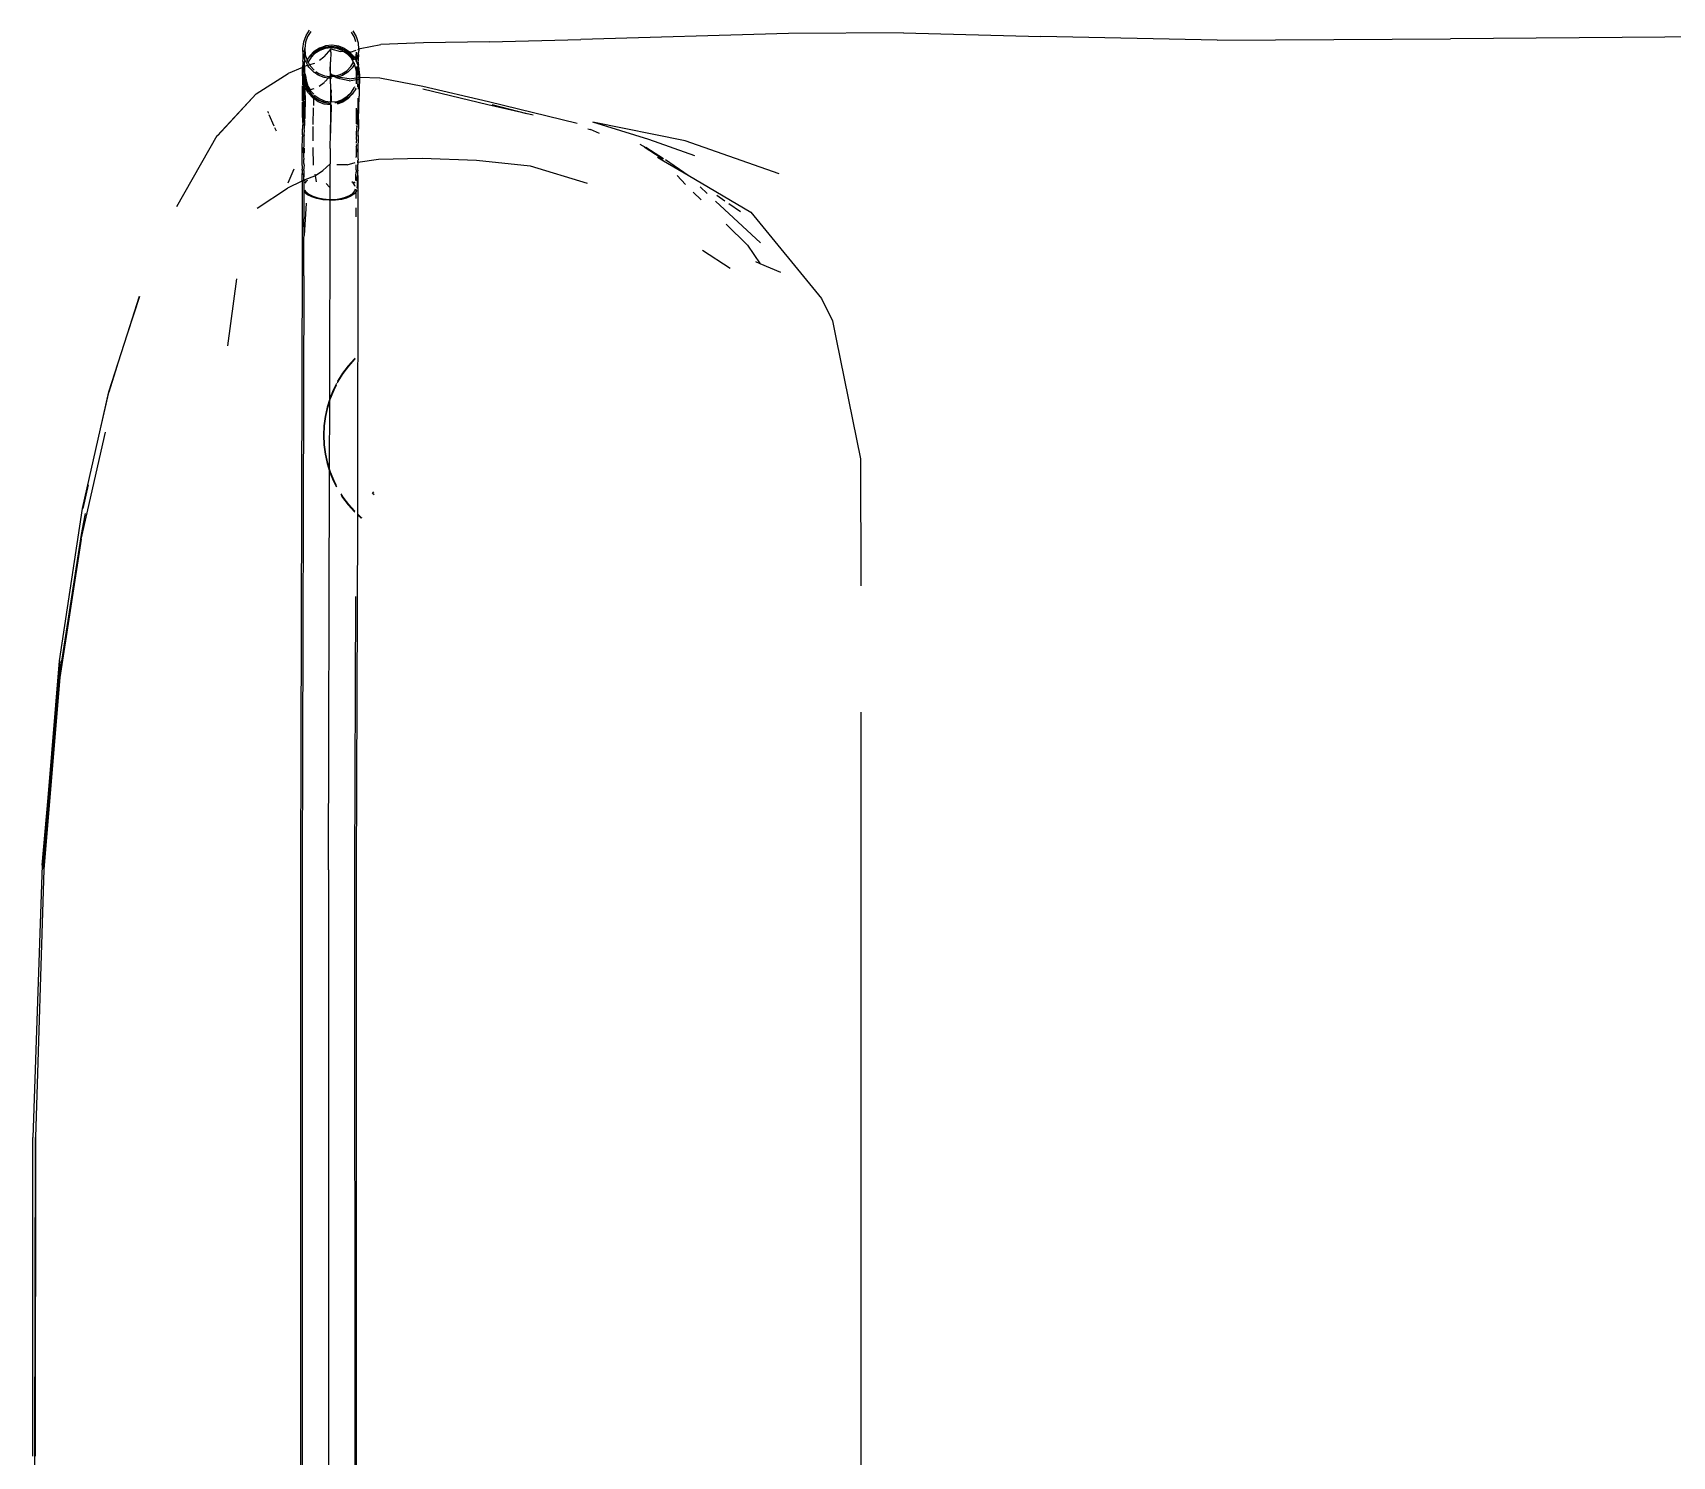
# Model space of a CAD drawing. Header units: millimetres. Extents: x -41292 to 298682, y -22072 to 33155.
# Drawn here: x 30530.7 to 30927.3, y -11442.6 to -11098.2 of the extents above; entities that cross this region are included whole.
import ezdxf

# ---------------------------------------------------------------- set-up
doc = ezdxf.new("R2010")
doc.units = ezdxf.units.MM

# ---------------------------------------------------------------- blocks, each defined once
blk = doc.blocks.new('rmfnasesx')
for p, q in [((58060.11, 4413.51), (58060.92, 4414.82)), ((58061.25, 4414.53), (58060.48, 4413.3)), ((58071.83, 4413.11), (58071.1, 4414.36)), ((58071.44, 4414.63), (58072.21, 4413.3)), ((58204.68, 4414.17), (58176.86, 4414.01)), ((58204.68, 4414.17), (58237.83, 4413.26)), ((58059.35, 4409.63), (58059.37, 4410.39)), ((58059.37, 4410.39), (58059.58, 4412.02)), ((58059.53, 4408.75), (58059.37, 4410.39)), ((58059.58, 4412.02), (58060.11, 4413.51)), ((58059.77, 4409.62), (58059.8, 4410.38)), ((58059.99, 4411.91), (58059.8, 4410.38)), ((58059.8, 4410.38), (58059.94, 4408.85)), ((58060.48, 4413.3), (58059.99, 4411.91)), ((58061.98, 4409.5), (58063.25, 4410.32)), ((58062.09, 4409.74), (58063.35, 4410.56)), ((58063.25, 4410.32), (58064.67, 4410.83)), ((58063.35, 4410.56), (58063.43, 4410.58)), ((58063.43, 4410.58), (58064.78, 4411.07)), ((58064.76, 4410.4), (58063.43, 4409.92)), ((58063.53, 4410.16), (58063.61, 4410.18)), ((58064.87, 4410.64), (58063.61, 4410.18)), ((58066.11, 4410.27), (58064.43, 4408.35)), ((58064.67, 4410.83), (58066.22, 4410.99)), ((58066.21, 4410.55), (58064.76, 4410.4)), ((58064.78, 4411.07), (58064.81, 4411.08)), ((58064.81, 4411.08), (58064.85, 4411.09)), ((58064.85, 4411.09), (58066.32, 4411.24)), ((58064.87, 4410.64), (58064.9, 4410.64)), ((58064.9, 4410.64), (58064.94, 4410.66)), ((58066.32, 4410.79), (58064.94, 4410.66)), ((58066.1, 4409.49), (58066.11, 4410.27)), ((58066.11, 4410.27), (58068.48, 4409.65)), ((58067.66, 4410.35), (58066.21, 4410.55)), ((58066.22, 4410.99), (58067.76, 4410.78)), ((58066.32, 4411.24), (58066.4, 4411.25)), ((58066.32, 4410.79), (58066.39, 4410.81)), ((58067.84, 4410.61), (58066.39, 4410.81)), ((58066.4, 4411.25), (58067.94, 4411.04)), ((58068.98, 4409.82), (58067.66, 4410.35)), ((58067.76, 4410.78), (58069.17, 4410.22)), ((58069.16, 4410.08), (58067.84, 4410.61)), ((58067.94, 4411.04), (58069.35, 4410.48)), ((58069.17, 4410.22), (58070.11, 4409.56)), ((58069.35, 4410.48), (58070.59, 4409.62)), ((58072.17, 4412.04), (58071.83, 4413.11)), ((58072.21, 4413.3), (58072.69, 4411.79)), ((58072.65, 4410.17), (58072.84, 4410.24)), ((58072.69, 4411.79), (58072.84, 4410.24)), ((58072.84, 4410.24), (58073.21, 4410.37)), ((58072.84, 4410.24), (58072.85, 4410.15)), ((58073.21, 4410.37), (58078.21, 4411.39)), ((58088.5, 4411.77), (58078.21, 4411.39)), ((58104.49, 4412), (58088.5, 4411.77)), ((58104.49, 4412), (58126.58, 4412.57)), ((58176.86, 4414.01), (58126.58, 4412.57)), ((58280.53, 4412.4), (58237.83, 4413.26)), ((58280.53, 4412.4), (58336.99, 4412.7)), ((58405.13, 4413.24), (58336.99, 4412.7)), ((58059.26, 4405.81), (58059.31, 4406.24)), ((58059.33, 4407.83), (58059.29, 4407.35)), ((58059.29, 4407.35), (58059.32, 4407.27)), ((58059.31, 4406.24), (58059.3, 4405.83)), ((58059.32, 4407.27), (58059.31, 4406.24)), ((58059.34, 4408.65), (58059.33, 4408.28)), ((58059.33, 4408.28), (58059.33, 4407.83)), ((58059.35, 4408.94), (58059.34, 4408.65)), ((58059.35, 4409.63), (58059.35, 4409.19)), ((58059.35, 4409.19), (58059.35, 4408.94)), ((58059.73, 4408.12), (58059.53, 4408.75)), ((58059.75, 4407.83), (58059.71, 4407.34)), ((58059.71, 4407.34), (58059.74, 4407.27)), ((58059.76, 4408.28), (58059.73, 4408.12)), ((58059.75, 4408.05), (58059.73, 4408.12)), ((58059.73, 4406.01), (58059.74, 4407.27)), ((58060.01, 4407.25), (58059.75, 4408.05)), ((58059.75, 4408.05), (58059.75, 4407.83)), ((58059.77, 4409.18), (58059.76, 4408.64)), ((58059.76, 4408.64), (58059.76, 4408.28)), ((58059.77, 4409.62), (58059.77, 4409.18)), ((58059.94, 4408.85), (58060.35, 4407.57)), ((58060.11, 4407.1), (58060.01, 4407.25)), ((58060.11, 4407.1), (58060.14, 4407.17)), ((58060.56, 4406.3), (58060.11, 4407.1)), ((58060.56, 4406.3), (58060.13, 4406.18)), ((58060.14, 4407.17), (58060.21, 4407.34)), ((58060.21, 4407.34), (58060.37, 4407.52)), ((58060.35, 4407.57), (58060.92, 4408.41)), ((58060.35, 4407.57), (58060.37, 4407.52)), ((58060.37, 4407.52), (58060.39, 4407.44)), ((58060.39, 4407.44), (58060.59, 4407.14)), ((58060.48, 4406.9), (58060.51, 4406.97)), ((58060.51, 4406.97), (58060.59, 4407.14)), ((58060.98, 4406.42), (58060.56, 4406.3)), ((58060.79, 4405.91), (58060.56, 4406.3)), ((58061.25, 4408.13), (58060.59, 4407.14)), ((58060.59, 4407.14), (58060.6, 4407.08)), ((58060.6, 4407.08), (58060.98, 4406.42)), ((58060.92, 4408.41), (58061.98, 4409.5)), ((58060.92, 4408.41), (58061.03, 4408.65)), ((58062.15, 4406.75), (58060.98, 4406.42)), ((58060.98, 4406.42), (58061.12, 4406.18)), ((58061.03, 4408.65), (58062.09, 4409.74)), ((58062.24, 4409.15), (58061.25, 4408.13)), ((58061.35, 4408.37), (58061.25, 4408.13)), ((58062.34, 4409.39), (58061.35, 4408.37)), ((58063.43, 4409.92), (58062.24, 4409.15)), ((58063.53, 4410.16), (58062.34, 4409.39)), ((58063.4, 4407.54), (58064.43, 4408.35)), ((58065.98, 4404.91), (58066.06, 4407.16)), ((58066.1, 4409.49), (58066.02, 4407.23)), ((58066.02, 4407.23), (58066.06, 4407.16)), ((58066.02, 4404.03), (58066.06, 4407.16)), ((58069.29, 4409.61), (58068.48, 4409.65)), ((58069.29, 4409.61), (58068.98, 4409.82)), ((58069.88, 4409.58), (58069.16, 4410.08)), ((58070.11, 4409.05), (58069.29, 4409.61)), ((58069.88, 4409.58), (58069.29, 4409.61)), ((58070.32, 4409.27), (58069.88, 4409.58)), ((58070.11, 4409.56), (58069.88, 4409.58)), ((58070.11, 4409.56), (58070.38, 4409.39)), ((58070.66, 4409.53), (58070.11, 4409.56)), ((58070.11, 4409.05), (58070.14, 4409.01)), ((58071.01, 4408.12), (58070.14, 4409.01)), ((58071.28, 4408.22), (58070.32, 4409.27)), ((58070.38, 4409.39), (58070.41, 4409.36)), ((58070.41, 4409.36), (58071.34, 4408.39)), ((58070.59, 4409.62), (58070.66, 4409.53)), ((58070.66, 4409.53), (58071.61, 4408.5)), ((58070.85, 4409.52), (58070.66, 4409.53)), ((58070.85, 4409.52), (58072.2, 4410.01)), ((58070.97, 4406.01), (58071.62, 4407.05)), ((58071.01, 4408.12), (58071.08, 4408)), ((58071.08, 4408), (58071.1, 4407.96)), ((58071.62, 4407.05), (58071.1, 4407.96)), ((58071.64, 4407.6), (58071.28, 4408.22)), ((58071.83, 4406.58), (58071.3, 4405.73)), ((58071.34, 4408.39), (58071.41, 4408.27)), ((58071.41, 4408.27), (58071.44, 4408.24)), ((58071.44, 4408.24), (58071.64, 4407.87)), ((58071.61, 4408.5), (58071.97, 4407.88)), ((58071.62, 4407.05), (58071.65, 4407.1)), ((58071.74, 4406.86), (58071.62, 4407.05)), ((58071.74, 4406.86), (58071.8, 4406.74)), ((58071.83, 4406.58), (58071.8, 4406.74)), ((58071.89, 4406.68), (58071.83, 4406.58)), ((58072.19, 4405.45), (58071.83, 4406.58)), ((58071.89, 4407.66), (58071.97, 4407.88)), ((58071.97, 4407.88), (58072.24, 4408.63)), ((58071.97, 4407.88), (58072.25, 4407.41)), ((58072.25, 4407.41), (58072.17, 4407.19)), ((58072.24, 4408.63), (58072.35, 4409.54)), ((58072.35, 4407.71), (58072.25, 4407.41)), ((58072.25, 4407.41), (58072.34, 4407.24)), ((58072.37, 4407.05), (58072.33, 4406.9)), ((58072.37, 4406.84), (58072.33, 4406.9)), ((58072.34, 4407.24), (58072.38, 4407.61)), ((58072.34, 4407.24), (58072.37, 4407.18)), ((58072.37, 4407.18), (58072.34, 4407.12)), ((58072.34, 4407.12), (58072.37, 4407.05)), ((58072.35, 4407.71), (58072.38, 4407.79)), ((58072.38, 4407.61), (58072.35, 4407.71)), ((58072.37, 4407.18), (58072.39, 4407.16)), ((58072.64, 4408.53), (58072.38, 4407.79)), ((58072.38, 4407.79), (58072.39, 4408.06)), ((58072.39, 4408.42), (58072.4, 4408.72)), ((58072.39, 4408.06), (58072.39, 4408.42)), ((58072.39, 4407.16), (58072.74, 4406.08)), ((58072.4, 4409.37), (58072.41, 4409.34)), ((58072.4, 4408.96), (58072.41, 4409.34)), ((58072.4, 4408.72), (58072.4, 4408.96)), ((58072.85, 4410.15), (58072.64, 4408.53)), ((58072.79, 4406.55), (58072.74, 4406.08)), ((58072.76, 4407.12), (58072.8, 4407.6)), ((58072.79, 4407.04), (58072.76, 4407.12)), ((58072.78, 4406.01), (58072.79, 4406.55)), ((58072.79, 4406.55), (58072.79, 4407.04)), ((58072.8, 4407.6), (58072.81, 4408.05)), ((58072.82, 4408.96), (58072.81, 4408.41)), ((58072.81, 4408.05), (58072.81, 4408.41)), ((58072.85, 4410.15), (58072.82, 4409.39)), ((58072.82, 4408.96), (58072.82, 4409.39)), ((58048.08, 4399.38), (58055.8, 4404.35)), ((58059.26, 4405.81), (58055.8, 4404.35)), ((58059.24, 4405.03), (58059.26, 4405.81)), ((58059.28, 4404.14), (58059.24, 4405.03)), ((58059.3, 4405.83), (58059.26, 4405.81)), ((58059.3, 4404.93), (58059.28, 4404.14)), ((58059.29, 4404.09), (58059.28, 4404.14)), ((58059.29, 4404.09), (58059.28, 4401.9)), ((58059.44, 4402.5), (58059.29, 4404.09)), ((58059.68, 4405.99), (58059.3, 4405.83)), ((58059.3, 4405.83), (58059.3, 4405.64)), ((58059.3, 4405.64), (58059.3, 4404.93)), ((58059.55, 4402.14), (58059.44, 4402.5)), ((58059.59, 4403.83), (58059.55, 4404.24)), ((58059.55, 4402.14), (58059.58, 4402.87)), ((58059.58, 4402.87), (58059.59, 4403.83)), ((58059.7, 4403.09), (58059.59, 4403.83)), ((58059.66, 4405.02), (58059.68, 4405.99)), ((58059.7, 4404.13), (58059.66, 4405.02)), ((58059.68, 4405.99), (58059.73, 4406.01)), ((58059.72, 4404.92), (58059.7, 4404.13)), ((58059.7, 4404.13), (58059.71, 4404.09)), ((58059.71, 4404.09), (58059.7, 4403.09)), ((58059.7, 4402.67), (58059.7, 4403.09)), ((58059.71, 4402.61), (58059.7, 4402.67)), ((58059.71, 4404.09), (58059.85, 4402.6)), ((58059.71, 4402.61), (58059.74, 4402.2)), ((58059.97, 4401.81), (58059.71, 4402.61)), ((58059.73, 4406.01), (58059.72, 4405.63)), ((58059.72, 4405.63), (58059.72, 4404.92)), ((58060.13, 4406.18), (58059.73, 4406.01)), ((58059.85, 4402.6), (58059.98, 4402.2)), ((58060.01, 4403.83), (58059.98, 4404.24)), ((58059.98, 4402.2), (58060, 4402.87)), ((58060, 4402.87), (58060.01, 4403.83)), ((58060.01, 4403.83), (58060.12, 4402.7)), ((58060.12, 4402.7), (58060.57, 4401.29)), ((58060.12, 4402.7), (58060.15, 4402.3)), ((58061.81, 4404.79), (58060.79, 4405.91)), ((58061.12, 4406.18), (58062.08, 4405.13)), ((58062.07, 4404.61), (58061.81, 4404.79)), ((58063.05, 4403.92), (58062.12, 4404.58)), ((58062.51, 4404.83), (58063.24, 4404.32)), ((58064.46, 4403.36), (58063.05, 4403.92)), ((58063.24, 4404.32), (58064.56, 4403.8)), ((58065.47, 4403.22), (58064.46, 4403.36)), ((58064.56, 4402.25), (58064.53, 4402.23)), ((58064.56, 4403.8), (58065.87, 4403.61)), ((58064.56, 4402.25), (58064.69, 4402.39)), ((58064.79, 4402.5), (58064.69, 4402.39)), ((58065.47, 4403.22), (58064.79, 4402.5)), ((58065.7, 4403.45), (58065.47, 4403.22)), ((58066, 4403.15), (58065.47, 4403.22)), ((58065.74, 4403.52), (58065.7, 4403.45)), ((58065.87, 4403.61), (58065.74, 4403.52)), ((58066.03, 4403.9), (58065.84, 4403.68)), ((58066.03, 4403.79), (58065.87, 4403.61)), ((58065.87, 4403.61), (58066.01, 4403.59)), ((58065.98, 4404.91), (58066.02, 4404.03)), ((58066, 4403.15), (58066.01, 4403.59)), ((58066.25, 4403.18), (58066, 4403.15)), ((58066.01, 4401.8), (58066, 4403.15)), ((58066.01, 4403.59), (58066.03, 4403.79)), ((58066.01, 4403.59), (58066.32, 4403.63)), ((58066.02, 4404.03), (58066.07, 4403.94)), ((58066.03, 4403.9), (58066.07, 4403.94)), ((58066.09, 4403.9), (58066.03, 4403.9)), ((58066.03, 4403.79), (58066.03, 4403.9)), ((58066.11, 4403.87), (58066.03, 4403.79)), ((58066.09, 4403.9), (58066.07, 4403.94)), ((58066.14, 4403.94), (58066.09, 4403.9)), ((58066.09, 4403.9), (58066.11, 4403.87)), ((58066.14, 4403.94), (58066.11, 4403.87)), ((58066.32, 4403.79), (58066.11, 4403.87)), ((58066.14, 4403.94), (58066.22, 4404.11)), ((58066.29, 4404.13), (58066.22, 4404.11)), ((58066.29, 4404.13), (58066.32, 4403.79)), ((58066.29, 4404.13), (58067.39, 4403.74)), ((58066.65, 4403.66), (58066.32, 4403.79)), ((58066.32, 4403.79), (58066.32, 4403.72)), ((58066.32, 4403.63), (58066.32, 4403.72)), ((58066.32, 4403.63), (58066.65, 4403.66)), ((58066.32, 4403.43), (58066.32, 4403.63)), ((58066.65, 4403.66), (58067.39, 4403.74)), ((58067.55, 4403.31), (58066.65, 4403.66)), ((58067.55, 4403.31), (58067.33, 4403.29)), ((58067.46, 4403.75), (58067.39, 4403.74)), ((58067.46, 4403.75), (58068.79, 4404.22)), ((58068.06, 4403.5), (58067.46, 4403.75)), ((58068.06, 4403.5), (58067.55, 4403.31)), ((58067.72, 4403.23), (58067.55, 4403.31)), ((58068.27, 4403.01), (58067.8, 4403.2)), ((58068.97, 4403.82), (58068.06, 4403.5)), ((58068.37, 4403.39), (58068.06, 4403.5)), ((58070.51, 4402.57), (58068.27, 4403.01)), ((58070.55, 4403.02), (58068.37, 4403.39)), ((58068.79, 4404.22), (58069.98, 4404.99)), ((58070.24, 4404.64), (58068.97, 4403.82)), ((58069.98, 4404.99), (58070.97, 4406.01)), ((58071.3, 4405.73), (58070.24, 4404.64)), ((58070.51, 4402.57), (58072.34, 4402.88)), ((58070.55, 4403.02), (58072.34, 4403.33)), ((58072.29, 4404.8), (58072.19, 4405.45)), ((58072.31, 4405.95), (58072.29, 4404.8)), ((58072.29, 4404.8), (58072.34, 4403.92)), ((58072.33, 4401.86), (58072.34, 4402.88)), ((58072.34, 4403.92), (58072.35, 4404.71)), ((58072.34, 4403.87), (58072.34, 4403.92)), ((58072.34, 4403.33), (58072.34, 4403.87)), ((58072.34, 4403.33), (58072.64, 4403.38)), ((58072.34, 4402.88), (58072.34, 4403.33)), ((58072.34, 4402.88), (58072.63, 4402.91)), ((58072.35, 4405.41), (58072.36, 4405.88)), ((58072.35, 4404.71), (58072.35, 4405.41)), ((58072.46, 4405.56), (58072.36, 4405.88)), ((58072.42, 4406.13), (58072.6, 4405.55)), ((58072.46, 4405.56), (58072.49, 4405.15)), ((58072.61, 4404.02), (58072.49, 4405.15)), ((58072.63, 4402.65), (58072.58, 4401.08)), ((58072.6, 4405.55), (58072.71, 4404.8)), ((58072.61, 4404.02), (58072.64, 4403.62)), ((58072.64, 4403.38), (58072.63, 4402.91)), ((58072.63, 4402.91), (58072.76, 4402.93)), ((58072.63, 4402.91), (58072.63, 4402.65)), ((58072.64, 4403.62), (58072.64, 4403.38)), ((58072.64, 4403.38), (58072.76, 4403.4)), ((58072.74, 4406.08), (58072.71, 4404.8)), ((58072.71, 4404.8), (58072.76, 4403.91)), ((58072.74, 4406.08), (58072.78, 4406.01)), ((58072.75, 4401.69), (58072.76, 4402.87)), ((58072.76, 4403.91), (58072.77, 4404.7)), ((58072.76, 4403.86), (58072.76, 4403.91)), ((58072.76, 4403.4), (58072.76, 4403.86)), ((58072.76, 4403.4), (58072.9, 4403.42)), ((58072.76, 4402.93), (58072.76, 4403.4)), ((58072.76, 4402.93), (58072.89, 4402.95)), ((58072.76, 4402.87), (58072.76, 4402.93)), ((58072.77, 4404.7), (58072.78, 4405.94)), ((58072.78, 4405.94), (58072.78, 4406.01)), ((58072.78, 4405.94), (58072.87, 4405.65)), ((58072.87, 4405.65), (58072.91, 4405.24)), ((58072.9, 4403.42), (58073.06, 4403.42)), ((58072.91, 4405.24), (58073.03, 4404.02)), ((58073.05, 4402.65), (58073, 4401)), ((58073.03, 4404.02), (58073.06, 4403.61)), ((58073.06, 4403.42), (58073.05, 4402.65)), ((58073.06, 4403.61), (58073.06, 4403.42)), ((58073.06, 4403.42), (58078, 4403.28)), ((58078, 4402.72), (58077.93, 4402.74)), ((58078, 4403.28), (58088.39, 4401.29)), ((58048.08, 4399.38), (58038.6, 4389.27)), ((58038.69, 4389.27), (58048.08, 4399.38)), ((58059.27, 4397.7), (58059.28, 4401.39)), ((58059.28, 4401.9), (58059.28, 4401.58)), ((58059.36, 4393.43), (58059.46, 4399.04)), ((58059.46, 4399.04), (58059.53, 4401.23)), ((58059.53, 4401.23), (58059.55, 4402.14)), ((58059.7, 4401.69), (58059.55, 4402.14)), ((58059.69, 4397.91), (58059.7, 4400.88)), ((58059.74, 4402.2), (58059.7, 4401.9)), ((58059.7, 4401.9), (58059.7, 4401.69)), ((58059.7, 4401.69), (58059.7, 4400.88)), ((58059.92, 4401), (58059.7, 4401.69)), ((58059.89, 4399.04), (58059.78, 4393.43)), ((58059.89, 4399.04), (58059.94, 4400.96)), ((58059.92, 4401), (58059.95, 4401.22)), ((58059.94, 4400.96), (58059.92, 4401)), ((58059.94, 4400.96), (58059.99, 4400.87)), ((58059.95, 4401.22), (58059.97, 4401.81)), ((58059.97, 4401.81), (58059.98, 4402.2)), ((58060.19, 4401.1), (58059.97, 4401.81)), ((58059.98, 4402.2), (58060.3, 4401.19)), ((58060.39, 4400.18), (58059.99, 4400.87)), ((58060.69, 4400.24), (58060.19, 4401.1)), ((58060.42, 4400.16), (58060.27, 4400.14)), ((58060.3, 4401.19), (58060.37, 4401.06)), ((58060.37, 4401.06), (58060.82, 4400.28)), ((58060.42, 4400.16), (58060.39, 4400.18)), ((58060.69, 4400.24), (58060.42, 4400.16)), ((58060.7, 4399.66), (58060.42, 4400.16)), ((58060.57, 4401.29), (58061.11, 4400.37)), ((58060.82, 4400.28), (58060.69, 4400.24)), ((58060.97, 4399.76), (58060.69, 4400.24)), ((58060.7, 4399.66), (58060.76, 4399.54)), ((58060.76, 4399.54), (58060.79, 4399.51)), ((58061.79, 4398.42), (58060.79, 4399.51)), ((58061.11, 4400.37), (58060.82, 4400.28)), ((58060.82, 4400.28), (58061.03, 4399.94)), ((58062, 4398.64), (58060.97, 4399.76)), ((58061.03, 4399.94), (58061.1, 4399.81)), ((58061.1, 4399.81), (58061.12, 4399.78)), ((58062, 4400.64), (58061.11, 4400.37)), ((58061.11, 4400.37), (58061.3, 4400.04)), ((58061.12, 4399.78), (58062.01, 4398.81)), ((58061.3, 4400.04), (58061.97, 4399.31)), ((58061.79, 4398.42), (58061.82, 4398.38)), ((58061.99, 4398.26), (58061.82, 4398.38)), ((58061.99, 4398.26), (58062, 4398.64)), ((58062, 4398.64), (58062.01, 4398.81)), ((58063.23, 4397.78), (58062, 4398.64)), ((58062.01, 4398.81), (58062.01, 4398.94)), ((58062.01, 4398.81), (58062.06, 4398.76)), ((58062.06, 4398.76), (58062.09, 4398.73)), ((58062.09, 4398.73), (58063.25, 4397.92)), ((58062.19, 4399.06), (58062.26, 4398.99)), ((58062.26, 4398.99), (58063.43, 4398.18)), ((58063.26, 4401.29), (58064.47, 4402.17)), ((58064.53, 4402.23), (58064.47, 4402.17)), ((58066.01, 4401.8), (58066, 4397.48)), ((58066.2, 4398.93), (58066.19, 4397.45)), ((58066.2, 4398.93), (58066.24, 4400.39)), ((58068.8, 4397.83), (58069.98, 4398.59)), ((58068.98, 4398.09), (58070.09, 4398.84)), ((58070.34, 4398.49), (58069.16, 4397.68)), ((58069.98, 4398.59), (58070.98, 4399.61)), ((58070.09, 4398.84), (58071.08, 4399.86)), ((58071.3, 4399.33), (58070.24, 4398.24)), ((58071.4, 4399.57), (58070.34, 4398.49)), ((58070.98, 4399.61), (58071.08, 4399.86)), ((58071.08, 4399.86), (58071.74, 4400.84)), ((58071.4, 4399.57), (58071.3, 4399.33)), ((58072.12, 4400.64), (58071.4, 4399.57)), ((58071.84, 4401.08), (58071.74, 4400.84)), ((58072.12, 4400.64), (58072.15, 4400.7)), ((58072.15, 4400.7), (58072.22, 4400.88)), ((58072.74, 4393.52), (58072.74, 4398.35)), ((58072.75, 4401.69), (58072.75, 4400.56)), ((58072.83, 4393.21), (58072.94, 4398.82)), ((58073, 4401), (58072.94, 4398.82)), ((58088.39, 4401.29), (58104.24, 4397.58)), ((58104.12, 4396.79), (58088.39, 4400.53)), ((58051.09, 4394.66), (58050.89, 4395.13)), ((58052.42, 4391.61), (58051.22, 4394.37)), ((58059.26, 4393.71), (58059.27, 4397.37)), ((58059.68, 4392.51), (58059.69, 4397.66)), ((58061.86, 4392.01), (58061.94, 4396.02)), ((58061.96, 4396.63), (58061.99, 4398.26)), ((58063.06, 4397.52), (58061.99, 4398.26)), ((58064.47, 4396.96), (58063.06, 4397.52)), ((58064.64, 4397.22), (58063.23, 4397.78)), ((58063.25, 4397.92), (58064.57, 4397.39)), ((58063.43, 4398.18), (58064.75, 4397.65)), ((58066.01, 4396.75), (58064.47, 4396.96)), ((58064.57, 4397.39), (58066.01, 4397.19)), ((58066, 4397.03), (58064.64, 4397.22)), ((58064.75, 4397.65), (58066, 4397.48)), ((58066.01, 4396.75), (58065.99, 4391.94)), ((58066, 4397.48), (58066.12, 4397.44)), ((58066, 4397.48), (58066.01, 4397.19)), ((58066.01, 4397.19), (58066, 4397.03)), ((58066.11, 4397.02), (58066, 4397.03)), ((58066, 4397.03), (58066.01, 4396.75)), ((58066.01, 4397.19), (58066.11, 4397.2)), ((58066.12, 4396.76), (58066.01, 4396.75)), ((58066.16, 4396.76), (58066.09, 4393.32)), ((58066.12, 4397.44), (58066.19, 4397.45)), ((58066.19, 4397.45), (58066.17, 4397.43)), ((58066.19, 4397.45), (58067.57, 4397.59)), ((58067.07, 4397.3), (58067.46, 4397.34)), ((58067.46, 4397.34), (58068.8, 4397.83)), ((58067.57, 4397.59), (58067.6, 4397.6)), ((58067.6, 4397.6), (58067.64, 4397.6)), ((58067.64, 4397.6), (58068.9, 4398.07)), ((58068.98, 4397.42), (58067.65, 4396.95)), ((58067.73, 4397.17), (58067.66, 4397.16)), ((58069.08, 4397.66), (58067.73, 4397.17)), ((58068.9, 4398.07), (58068.98, 4398.09)), ((58070.24, 4398.24), (58068.98, 4397.42)), ((58069.08, 4397.66), (58069.16, 4397.68)), ((58072.31, 4392.16), (58072.32, 4395.93)), ((58072.45, 4395.52), (58072.41, 4393.21)), ((58115.03, 4394.25), (58104.12, 4396.79)), ((58104.24, 4397.58), (58125.7, 4392.29)), ((58105.05, 4396.83), (58113.47, 4394.69)), ((58052.96, 4390.36), (58052.6, 4391.19)), ((58059.25, 4390.81), (58059.3, 4391.21)), ((58059.28, 4390.62), (58059.25, 4390.81)), ((58059.25, 4389.59), (58059.28, 4390.62)), ((58059.26, 4393.71), (58059.26, 4392.52)), ((58059.26, 4391.93), (58059.31, 4391.74)), ((58059.3, 4391.21), (58059.31, 4391.74)), ((58059.35, 4393.08), (58059.31, 4391.74)), ((58059.35, 4393.08), (58059.36, 4393.43)), ((58059.67, 4390.81), (58059.72, 4391.2)), ((58059.7, 4390.62), (58059.67, 4390.81)), ((58059.68, 4392.14), (58059.68, 4392.02)), ((58059.68, 4392.02), (58059.73, 4391.74)), ((58059.68, 4389.58), (58059.7, 4390.62)), ((58059.72, 4391.2), (58059.73, 4391.74)), ((58059.77, 4393.08), (58059.73, 4391.74)), ((58059.77, 4393.08), (58059.78, 4393.43)), ((58061.82, 4390.27), (58061.84, 4391.52)), ((58066, 4389.88), (58065.99, 4391.94)), ((58066.06, 4392.25), (58066, 4389.88)), ((58066.09, 4393.32), (58066.07, 4392.56)), ((58072.35, 4390.98), (58072.3, 4390.63)), ((58072.3, 4390.63), (58072.33, 4390.4)), ((58072.36, 4391.52), (58072.31, 4391.7)), ((58072.31, 4389.36), (58072.33, 4390.4)), ((58072.36, 4391.52), (58072.35, 4390.98)), ((58072.4, 4392.86), (58072.37, 4391.97)), ((58072.41, 4393.21), (58072.4, 4392.86)), ((58072.73, 4391.84), (58072.74, 4393.52)), ((58072.78, 4391.51), (58072.73, 4391.84)), ((58072.77, 4390.97), (58072.73, 4390.63)), ((58072.73, 4390.63), (58072.75, 4390.39)), ((58072.73, 4389.35), (58072.75, 4390.39)), ((58072.78, 4391.51), (58072.77, 4390.97)), ((58072.82, 4392.86), (58072.78, 4391.51)), ((58072.83, 4393.21), (58072.82, 4392.86)), ((58128.26, 4390.94), (58128.93, 4390.77)), ((58131.07, 4389.8), (58128.93, 4390.77)), ((58143.07, 4388.36), (58129.53, 4392.53)), ((58151.82, 4388.02), (58129.53, 4392.53)), ((58038.56, 4389.27), (58028.81, 4372.05)), ((58038.56, 4389.27), (58038.6, 4389.27)), ((58059.19, 4386.32), (58059.2, 4386.88)), ((58059.2, 4386.88), (58059.22, 4388.03)), ((58059.22, 4388.03), (58059.23, 4388.59)), ((58059.23, 4388.59), (58059.24, 4389.11)), ((58059.24, 4386.44), (58059.23, 4385.19)), ((58059.25, 4389.5), (58059.24, 4389.11)), ((58059.25, 4389.5), (58059.25, 4389.59)), ((58059.61, 4386.31), (58059.62, 4386.87)), ((58059.62, 4386.87), (58059.63, 4387.45)), ((58059.63, 4387.45), (58059.64, 4388.03)), ((58059.64, 4388.03), (58059.66, 4389.1)), ((58059.66, 4389.1), (58059.67, 4389.3)), ((58059.67, 4389.49), (58059.68, 4389.58)), ((58059.67, 4389.49), (58059.67, 4389.3)), ((58061.85, 4388.03), (58061.82, 4390.27)), ((58061.93, 4382.16), (58061.87, 4386.46)), ((58065.92, 4386.21), (58066, 4389.88)), ((58072.25, 4386.67), (58072.24, 4386.11)), ((58072.29, 4387.08), (58072.25, 4386.67)), ((58072.29, 4386.49), (58072.25, 4386.67)), ((58072.27, 4387.81), (58072.26, 4387.55)), ((58072.29, 4387.46), (58072.26, 4387.55)), ((58072.26, 4387.19), (58072.29, 4387.08)), ((58072.3, 4387.94), (58072.27, 4387.81)), ((58072.28, 4388.36), (58072.3, 4389.07)), ((58072.28, 4388.36), (58072.3, 4387.94)), ((58072.28, 4384.99), (58072.29, 4386.49)), ((58072.31, 4389.36), (58072.3, 4389.32)), ((58072.3, 4389.32), (58072.3, 4389.07)), ((58072.67, 4386.66), (58072.66, 4386.1)), ((58072.68, 4387.23), (58072.67, 4386.66)), ((58072.72, 4387.77), (58072.68, 4387.23)), ((58072.72, 4387.93), (58072.69, 4387.8)), ((58072.69, 4387.8), (58072.72, 4387.77)), ((58072.72, 4388.88), (58072.7, 4388.35)), ((58072.7, 4388.35), (58072.72, 4387.93)), ((58072.73, 4389.35), (58072.72, 4389.32)), ((58072.72, 4389.32), (58072.72, 4389.09)), ((58072.72, 4389.09), (58072.72, 4388.88)), ((58140.84, 4387.23), (58142.28, 4386.41)), ((58146.06, 4383.84), (58141.92, 4386.53)), ((58146.62, 4383.68), (58142.28, 4386.41)), ((58154.19, 4384.42), (58143.07, 4388.36)), ((58174.59, 4380.06), (58151.82, 4388.02)), ((58059.18, 4385.48), (58059.19, 4386.32)), ((58059.18, 4385.11), (58059.18, 4385.48)), ((58059.23, 4385.19), (58059.18, 4385.11)), ((58059.18, 4384.69), (58059.18, 4385.11)), ((58059.18, 4384.17), (58059.18, 4384.69)), ((58059.21, 4383.7), (58059.18, 4384.17)), ((58059.18, 4383.49), (58059.21, 4383.7)), ((58059.2, 4382.7), (58059.18, 4383.49)), ((58059.18, 4382.58), (58059.2, 4382.7)), ((58059.19, 4382.08), (58059.18, 4382.58)), ((58059.6, 4385.85), (58059.61, 4386.31)), ((58059.6, 4385.47), (58059.6, 4385.85)), ((58059.6, 4385.1), (58059.6, 4385.47)), ((58059.65, 4385.18), (58059.6, 4385.1)), ((58059.6, 4384.17), (58059.6, 4385.1)), ((58059.64, 4383.69), (58059.6, 4384.17)), ((58059.6, 4383.48), (58059.64, 4383.69)), ((58059.6, 4382.57), (58059.6, 4383.48)), ((58059.6, 4382.57), (58059.62, 4382.51)), ((58059.62, 4382.22), (58059.62, 4382.51)), ((58059.66, 4386.28), (58059.65, 4385.18)), ((58065.91, 4382.5), (58064.14, 4380.9)), ((58065.92, 4386.21), (58065.91, 4382.5)), ((58066.01, 4382.49), (58065.91, 4382.5)), ((58065.93, 4382.1), (58065.91, 4382.5)), ((58070.03, 4382.23), (58072.01, 4382.77)), ((58072.24, 4386.11), (58072.23, 4385.66)), ((58072.23, 4385.66), (58072.23, 4385.28)), ((58072.23, 4385.28), (58072.23, 4384.91)), ((58072.23, 4384.91), (58072.28, 4384.99)), ((58072.23, 4384.91), (58072.23, 4384.5)), ((58072.23, 4384.5), (58072.23, 4384.14)), ((58072.27, 4384.05), (58072.23, 4384.14)), ((58072.49, 4382.9), (58072.65, 4382.92)), ((58072.65, 4385.27), (58072.66, 4386.1)), ((58072.65, 4385.27), (58072.65, 4384.91)), ((58072.65, 4384.91), (58072.7, 4384.99)), ((58072.65, 4384.91), (58072.65, 4384.5)), ((58072.65, 4384.5), (58072.65, 4383.99)), ((58072.65, 4383.99), (58072.69, 4383.48)), ((58072.69, 4383.48), (58072.65, 4383.32)), ((58072.65, 4383.32), (58072.65, 4382.92)), ((58072.68, 4382.92), (58072.65, 4383.32)), ((58072.65, 4382.92), (58072.65, 4382.43)), ((58072.65, 4382.92), (58072.68, 4382.92)), ((58072.65, 4382.43), (58072.67, 4382.32)), ((58072.68, 4382.92), (58077.66, 4383.62)), ((58072.7, 4384.99), (58072.71, 4386.25)), ((58077.66, 4383.62), (58088.22, 4383.83)), ((58088.22, 4383.83), (58101.36, 4383.35)), ((58101.36, 4383.35), (58114.37, 4381.97)), ((58145.16, 4384.08), (58146.62, 4383.23)), ((58146.62, 4383.23), (58146.06, 4383.84)), ((58146.62, 4383.23), (58152.54, 4379.75)), ((58147.08, 4383.56), (58152.54, 4379.75)), ((58057.12, 4381.2), (58055.68, 4377.83)), ((58059.12, 4379.36), (58059.08, 4378.28)), ((58059.14, 4380.12), (58059.12, 4379.36)), ((58059.17, 4380.85), (58059.14, 4380.12)), ((58059.18, 4379.17), (58059.14, 4380.12)), ((58059.18, 4380.93), (58059.17, 4380.85)), ((58059.19, 4382.08), (58059.18, 4381.56)), ((58059.18, 4381.56), (58059.18, 4381.21)), ((58059.18, 4380.93), (58059.18, 4381.21)), ((58059.18, 4378.32), (58059.18, 4379.17)), ((58059.51, 4378.49), (58059.18, 4378.32)), ((58059.57, 4380.11), (58059.51, 4378.49)), ((58059.6, 4378.53), (58059.51, 4378.49)), ((58059.59, 4380.84), (58059.57, 4380.11)), ((58059.6, 4379.16), (58059.57, 4380.11)), ((58059.59, 4380.84), (58059.6, 4380.93)), ((58059.61, 4381.54), (58059.6, 4381.22)), ((58059.6, 4380.93), (58059.6, 4381.22)), ((58059.6, 4378.53), (58059.6, 4379.16)), ((58059.79, 4378.62), (58059.6, 4378.53)), ((58059.6, 4378.53), (58059.6, 4369.21)), ((58059.62, 4382.22), (58059.61, 4381.54)), ((58059.78, 4378.4), (58059.94, 4378.5)), ((58062.17, 4379.52), (58059.79, 4378.62)), ((58060.43, 4378.48), (58060.14, 4378.28)), ((58062.17, 4379.52), (58062.36, 4379.66)), ((58062.36, 4379.66), (58062.29, 4380.01)), ((58062.36, 4379.66), (58064.14, 4380.9)), ((58062.65, 4378.15), (58062.36, 4379.66)), ((58065.91, 4373.86), (58065.93, 4382.1)), ((58067.9, 4382.21), (58067.55, 4382.26)), ((58070.03, 4382.23), (58067.9, 4382.21)), ((58072.15, 4378.45), (58072.17, 4378.9)), ((58072.17, 4378.9), (58072.19, 4379.68)), ((58072.19, 4379.68), (58072.21, 4380.46)), ((58072.19, 4379.68), (58072.23, 4379.06)), ((58072.23, 4380.81), (58072.21, 4380.46)), ((58072.23, 4382.28), (58072.25, 4382.24)), ((58072.23, 4381.23), (58072.25, 4381.97)), ((58072.23, 4381), (58072.23, 4381.23)), ((58072.23, 4381), (58072.23, 4380.81)), ((58072.23, 4379.06), (58072.23, 4378.34)), ((58072.25, 4381.97), (58072.25, 4382.24)), ((58072.53, 4377.34), (58072.61, 4379.66)), ((58072.61, 4379.66), (58072.64, 4380.45)), ((58072.61, 4379.66), (58072.65, 4379.06)), ((58072.64, 4380.45), (58072.65, 4380.81)), ((58072.65, 4380.99), (58072.66, 4381.22)), ((58072.65, 4380.99), (58072.65, 4380.81)), ((58072.65, 4379.06), (58072.65, 4371.23)), ((58072.66, 4381.22), (58072.67, 4381.96)), ((58072.67, 4381.96), (58072.67, 4382.32)), ((58114.37, 4381.97), (58128.09, 4377.82)), ((58151.9, 4377.47), (58149.9, 4379.65)), ((58152.54, 4379.75), (58167.72, 4370.83)), ((58048.25, 4371.75), (58055.61, 4376.57)), ((58059.08, 4378.28), (58055.61, 4376.57)), ((58059.18, 4378.32), (58059.08, 4378.28)), ((58059.18, 4378.32), (58059.17, 4360)), ((58060.48, 4375.02), (58059.75, 4375.58)), ((58059.76, 4376.14), (58060.07, 4375.7)), ((58060.14, 4378.28), (58059.78, 4377.84)), ((58060.07, 4375.7), (58060.81, 4375.13)), ((58061.51, 4374.49), (58060.48, 4375.02)), ((58060.81, 4375.13), (58061.77, 4374.64)), ((58062.75, 4374.08), (58061.51, 4374.49)), ((58061.77, 4374.64), (58062.94, 4374.25)), ((58065.78, 4376.8), (58064.94, 4377.75)), ((58069.67, 4374.38), (58070.66, 4374.8)), ((58070.98, 4374.66), (58069.93, 4374.21)), ((58070.66, 4374.8), (58071.42, 4375.32)), ((58071.79, 4375.22), (58070.98, 4374.66)), ((58071.48, 4377.9), (58071.22, 4378.11)), ((58071.42, 4375.32), (58071.91, 4375.92)), ((58071.94, 4377.27), (58071.48, 4377.9)), ((58071.71, 4378.09), (58071.86, 4377.98)), ((58072.23, 4375.76), (58071.79, 4375.22)), ((58071.86, 4377.98), (58072.01, 4377.77)), ((58071.91, 4375.92), (58072.05, 4376.45)), ((58072.01, 4376.96), (58071.94, 4377.27)), ((58072.23, 4376.24), (58072.23, 4375.76)), ((58072.32, 4375.86), (58072.23, 4375.76)), ((58072.23, 4374.07), (58072.23, 4375.76)), ((58072.37, 4376.07), (58072.32, 4375.86)), ((58072.49, 4376.65), (58072.53, 4377.34)), ((58072.49, 4376.65), (58072.51, 4376.58)), ((58072.51, 4376.58), (58072.49, 4376.52)), ((58153.79, 4375.62), (58155.66, 4373.8)), ((58155.44, 4376.91), (58157.18, 4375.29)), ((58159.49, 4374.91), (58161.46, 4373.53)), ((58060.13, 4372.93), (58059.62, 4365.13)), ((58064.16, 4373.8), (58062.75, 4374.08)), ((58062.94, 4374.25), (58064.26, 4373.99)), ((58065.7, 4373.66), (58064.16, 4373.8)), ((58064.26, 4373.99), (58065.71, 4373.86)), ((58065.91, 4373.67), (58065.7, 4373.66)), ((58065.71, 4373.86), (58065.91, 4373.86)), ((58065.85, 4325.62), (58065.91, 4373.67)), ((58065.91, 4373.86), (58067.15, 4373.89)), ((58065.91, 4373.67), (58065.91, 4373.86)), ((58067.25, 4373.7), (58065.91, 4373.67)), ((58067.15, 4373.89), (58068.49, 4374.07)), ((58068.67, 4373.88), (58067.25, 4373.7)), ((58068.49, 4374.07), (58069.67, 4374.38)), ((58069.93, 4374.21), (58068.67, 4373.88)), ((58072.23, 4369.63), (58072.23, 4371.86)), ((58072.65, 4371.23), (58072.52, 4297.81)), ((58159.16, 4373.46), (58170.04, 4363.38)), ((58162.41, 4372.87), (58165.21, 4370.92)), ((58167.72, 4370.83), (58184.83, 4349.93)), ((58059.62, 4365.13), (58059.6, 4369.21)), ((58161.73, 4367.88), (58166.89, 4362.84)), ((58059.58, 4355.35), (58059.59, 4364.62)), ((58059.59, 4364.62), (58059.62, 4365.13)), ((58166.89, 4362.84), (58169.95, 4358.3)), ((58059.17, 4360), (58058.79, 4211.69)), ((58156.01, 4361.62), (58162.68, 4357.24)), ((58169.95, 4358.3), (58168.9, 4358.74)), ((58041.17, 4338.42), (58043.33, 4354.68)), ((58059.58, 4355.35), (58059.21, 4211.69)), ((58174.95, 4356.17), (58169.95, 4358.3)), ((58016.92, 4341.34), (58019.79, 4350.49)), ((58016.92, 4341.34), (58019.88, 4350.49)), ((58184.83, 4349.93), (58187.43, 4344.54)), ((58187.43, 4344.54), (58188.39, 4340.04)), ((58012.38, 4327.35), (58016.92, 4341.34)), ((58188.39, 4340.04), (58194.26, 4311.13)), ((58071.81, 4335.34), (58070.31, 4333.65)), ((58070.43, 4333.55), (58071.92, 4335.23)), ((58071.96, 4335.48), (58071.81, 4335.34)), ((58071.92, 4335.23), (58071.96, 4335.27)), ((58012.51, 4327.35), (58014.53, 4333.77)), ((58068.96, 4331.84), (58067.76, 4329.91)), ((58067.89, 4329.83), (58069.08, 4331.75)), ((58070.31, 4333.65), (58068.96, 4331.84)), ((58069.08, 4331.75), (58070.43, 4333.55)), ((58010.41, 4318.36), (58012.38, 4327.35)), ((58010.41, 4318.36), (58012.39, 4327.14)), ((58066.74, 4327.88), (58065.89, 4325.77)), ((58066.03, 4325.71), (58066.88, 4327.81)), ((58067.49, 4329.37), (58066.74, 4327.88)), ((58066.88, 4327.81), (58067.49, 4329.03)), ((58067.76, 4329.91), (58067.73, 4329.84)), ((58067.74, 4329.53), (58067.89, 4329.83)), ((58065.22, 4323.59), (58064.74, 4321.36)), ((58064.89, 4321.33), (58065.37, 4323.55)), ((58065.85, 4325.62), (58065.22, 4323.59)), ((58065.37, 4323.55), (58065.84, 4325.1)), ((58065.81, 4308.62), (58065.84, 4325.1)), ((58065.84, 4325.1), (58066.03, 4325.71)), ((58065.84, 4325.1), (58065.85, 4325.62)), ((58065.89, 4325.77), (58065.85, 4325.62)), ((58064.45, 4319.09), (58064.36, 4316.8)), ((58064.74, 4321.36), (58064.45, 4319.09)), ((58064.51, 4316.8), (58064.6, 4319.07)), ((58064.6, 4319.07), (58064.89, 4321.33)), ((58005.7, 4291.64), (58011.61, 4317.58)), ((58006.07, 4299.06), (58010.41, 4318.36)), ((58064.36, 4316.8), (58064.45, 4314.52)), ((58064.6, 4314.53), (58064.51, 4316.8)), ((58064.45, 4314.52), (58064.74, 4312.25)), ((58064.89, 4312.28), (58064.6, 4314.53)), ((58064.74, 4312.25), (58065.22, 4310.02)), ((58065.37, 4310.06), (58064.89, 4312.28)), ((58194.26, 4311.13), (58194.36, 4280.4)), ((58065.22, 4310.02), (58065.81, 4308.11)), ((58065.81, 4308.62), (58065.37, 4310.06)), ((58065.53, 4211.67), (58065.81, 4308.11)), ((58066.03, 4307.89), (58065.81, 4308.62)), ((58065.81, 4308.11), (58065.81, 4308.62)), ((58065.81, 4308.11), (58065.89, 4307.84)), ((58065.89, 4307.84), (58066.74, 4305.73)), ((58066.88, 4305.79), (58066.03, 4307.89)), ((58006.2, 4299.11), (58007.45, 4304.83)), ((58066.74, 4305.73), (58067.44, 4304.35)), ((58067.44, 4304.68), (58066.88, 4305.79)), ((58076.17, 4302.76), (58076.49, 4303.09)), ((58069.08, 4301.86), (58068.61, 4302.62)), ((58068.62, 4302.32), (58068.96, 4301.77)), ((58068.96, 4301.77), (58070.31, 4299.96)), ((58070.43, 4300.06), (58069.08, 4301.86)), ((58070.31, 4299.96), (58071.81, 4298.27)), ((58071.88, 4298.42), (58070.43, 4300.06)), ((58076.58, 4302.38), (58076.17, 4302.76)), ((58000.5, 4262.22), (58006.07, 4299.06)), ((58006.23, 4295.36), (58001.22, 4263.66)), ((58006.23, 4295.36), (58005.72, 4292.82)), ((58006.64, 4297.9), (58006.23, 4295.36)), ((58071.81, 4298.27), (58071.88, 4298.2)), ((58072.52, 4295.91), (58072.26, 4211.66)), ((58073.54, 4296.84), (58072.52, 4297.81)), ((58072.52, 4297.81), (58072.52, 4297.6)), ((58072.52, 4297.6), (58073.44, 4296.73)), ((58072.52, 4297.6), (58072.52, 4295.91)), ((58073.69, 4296.73), (58073.54, 4296.84)), ((58005.7, 4291.64), (58000.54, 4258.19)), ((58005.72, 4292.82), (58001.22, 4263.66)), ((58005.79, 4291.64), (58005.8, 4291.69)), ((58072.04, 4277.78), (58071.84, 4211.66)), ((58001.22, 4263.66), (58000.67, 4260.2)), ((57997.71, 4229.08), (58000.66, 4262.22)), ((57997.71, 4229.08), (58000.5, 4262.22)), ((57998.72, 4238.28), (58000.66, 4260.02)), ((58000.66, 4260.02), (58000.45, 4258.69)), ((58000.67, 4260.2), (58000.66, 4260.02)), ((58000.86, 4261.71), (58000.67, 4260.2)), ((58000.54, 4258.19), (57996.67, 4211.77)), ((58000.45, 4258.69), (57998.72, 4238.28)), ((58194.42, 3833.69), (58194.42, 4249.85)), ((57996.41, 4212.27), (57998.72, 4238.28)), ((57998.72, 4238.28), (57996.48, 4211.9)), ((57996.26, 4212.78), (57997.71, 4229.08)), ((57996.34, 4212.78), (57997.71, 4229.08)), ((57996.26, 4212.78), (57994.04, 4146.9)), ((57996.67, 4211.77), (57994.63, 4146.9)), ((58058.79, 4211.69), (58058.79, 3824.14)), ((58059.21, 4211.69), (58059.21, 3824.14)), ((58065.53, 4211.67), (58065.53, 3824.15)), ((58071.84, 4211.66), (58071.95, 3759.82)), ((58072.26, 4211.66), (58072.27, 3824.16)), ((57994.01, 4069.81), (57994.04, 4146.9)), ((57994.5, 4069.81), (57994.63, 4146.9)), ((57994.64, 4069.81), (57994.77, 4146.9)), ((57996.41, 3986.72), (57994.5, 4069.81))]:
    blk.add_line(p, q)

msp = doc.modelspace()

# ---------------------------------------------------------------- block references
msp.add_blockref('rmfnasesx', (-27463.27, -15512.43))

doc.saveas('drawing.dxf')
